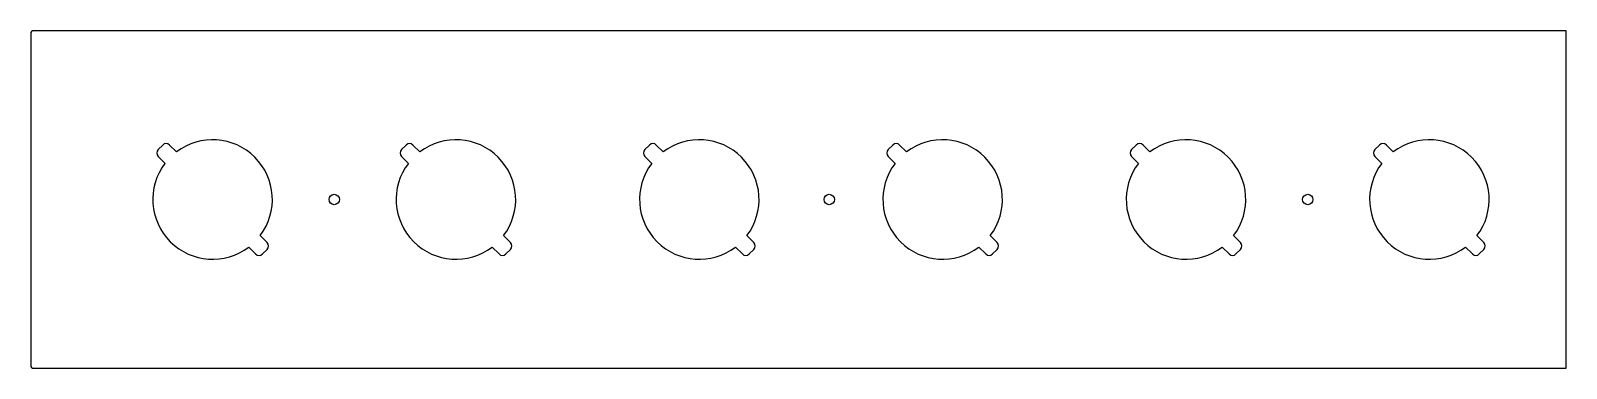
# Model space of a CAD drawing. Extents: x -12.5 to 12.5, y -2.8 to 2.8.
import ezdxf

# ---------------------------------------------------------------- set-up
doc = ezdxf.new("R2010")
doc.units = 0
doc.layers.get('0').update_dxf_attribs({"linetype": 'CONTINUOUS'})

msp = doc.modelspace()

# ---------------------------------------------------------------- linework, layer by layer
at = {"color": 7, "linetype": 'CONTINUOUS'}
for p, q in [((-12.5, 2.7), (-12.5, -2.7)), ((12.5, 2.75), (-12.45, 2.75)), ((12.5, -2.75), (12.5, 2.75)), ((-10.351, 0.887), (-10.426, 0.812)), ((-10.127, 0.775), (-10.239, 0.887)), ((-6.389, 0.887), (-6.464, 0.812)), ((-6.165, 0.775), (-6.277, 0.887)), ((-2.427, 0.887), (-2.502, 0.812)), ((-2.203, 0.775), (-2.315, 0.887)), ((1.535, 0.887), (1.46, 0.812)), ((1.759, 0.775), (1.647, 0.887)), ((5.497, 0.887), (5.422, 0.812)), ((5.721, 0.775), (5.609, 0.887)), ((9.459, 0.887), (9.384, 0.812)), ((9.683, 0.775), (9.571, 0.887)), ((-10.426, 0.701), (-10.313, 0.588)), ((-6.464, 0.701), (-6.351, 0.588)), ((-2.502, 0.701), (-2.389, 0.588)), ((1.46, 0.701), (1.573, 0.588)), ((5.422, 0.701), (5.535, 0.588)), ((9.384, 0.701), (9.497, 0.588)), ((-8.651, -0.701), (-8.764, -0.588)), ((-4.689, -0.701), (-4.802, -0.588)), ((-0.727, -0.701), (-0.84, -0.588)), ((3.235, -0.701), (3.122, -0.588)), ((7.197, -0.701), (7.084, -0.588)), ((11.159, -0.701), (11.046, -0.588)), ((-8.95, -0.775), (-8.838, -0.887)), ((-8.726, -0.887), (-8.651, -0.812)), ((-4.988, -0.775), (-4.876, -0.887)), ((-4.764, -0.887), (-4.689, -0.812)), ((-1.026, -0.775), (-0.914, -0.887)), ((-0.802, -0.887), (-0.727, -0.812)), ((2.936, -0.775), (3.048, -0.887)), ((3.16, -0.887), (3.235, -0.812)), ((6.898, -0.775), (7.01, -0.887)), ((7.122, -0.887), (7.197, -0.812)), ((10.86, -0.775), (10.972, -0.887)), ((11.084, -0.887), (11.159, -0.812)), ((-12.45, -2.75), (12.5, -2.75))]:
    msp.add_line(p, q, dxfattribs=at)
for centre, radius in [((-7.558, 0), 0.0847), ((0.5, 0), 0.0847), ((8.29, 0), 0.0848)]:
    msp.add_circle(centre, radius, dxfattribs=at)
for centre, radius, start, end in [((-12.45, 2.7), 0.05, 90, 180), ((-10.37, 0.757), 0.0787, 135, 225), ((-10.295, 0.832), 0.0787, 45, 135), ((-9.539, 0), 0.973, 322.7904, 127.2096), ((-6.408, 0.757), 0.0787, 135, 225), ((-6.333, 0.832), 0.0787, 45, 135), ((-5.577, 0), 0.973, 322.7904, 127.2096), ((-2.446, 0.757), 0.0787, 135, 225), ((-2.371, 0.832), 0.0787, 45, 135), ((-1.615, 0), 0.973, 322.7904, 127.2096), ((1.516, 0.757), 0.0787, 135, 225), ((1.591, 0.832), 0.0787, 45, 135), ((2.347, 0), 0.973, 322.7904, 127.2096), ((5.478, 0.757), 0.0787, 135, 225), ((5.553, 0.832), 0.0787, 45, 135), ((6.309, 0), 0.973, 322.7904, 127.2096), ((9.44, 0.757), 0.0787, 135, 225), ((9.515, 0.832), 0.0787, 45, 135), ((10.271, 0), 0.973, 322.7904, 127.2096), ((-9.539, 0), 0.973, 142.7904, 307.2096), ((-5.577, 0), 0.973, 142.7904, 307.2096), ((-1.615, 0), 0.973, 142.7904, 307.2096), ((2.347, 0), 0.973, 142.7904, 307.2096), ((6.309, 0), 0.973, 142.7904, 307.2096), ((10.271, 0), 0.973, 142.7904, 307.2096), ((-8.707, -0.757), 0.0787, 315, 45), ((-4.745, -0.757), 0.0787, 315, 45), ((-0.783, -0.757), 0.0787, 315, 45), ((3.179, -0.757), 0.0787, 315, 45), ((7.141, -0.757), 0.0787, 315, 45), ((11.103, -0.757), 0.0787, 315, 45), ((-8.782, -0.832), 0.0787, 225, 315), ((-4.82, -0.832), 0.0787, 225, 315), ((-0.858, -0.832), 0.0787, 225, 315), ((3.104, -0.832), 0.0787, 225, 315), ((7.066, -0.832), 0.0787, 225, 315), ((11.028, -0.832), 0.0787, 225, 315), ((-12.45, -2.7), 0.05, 180, 270)]:
    msp.add_arc(centre, radius, start, end, dxfattribs=at)

doc.saveas('drawing.dxf')
